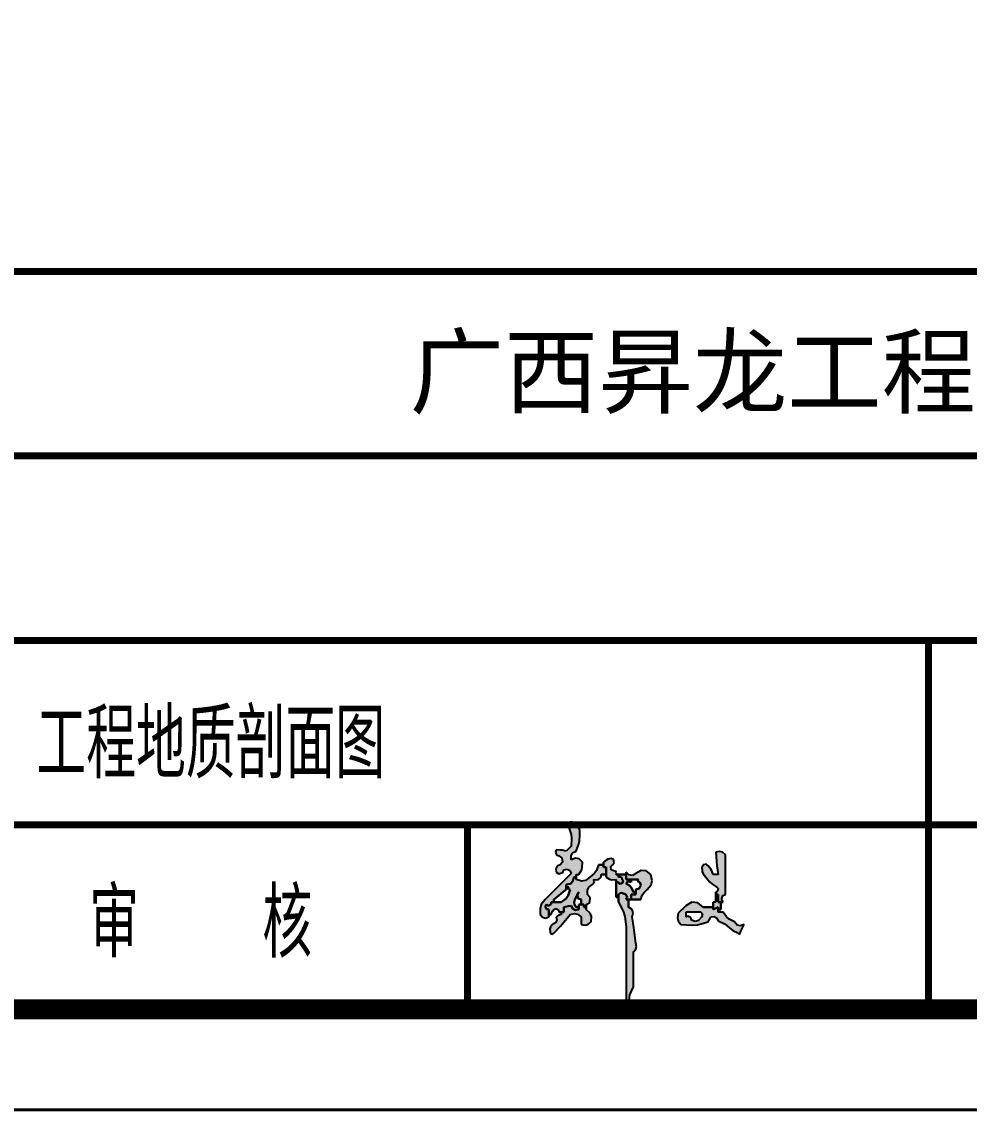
# Model space of a CAD drawing. Header units: millimetres. Extents: x 988 to 1408, y 353 to 650.
# Drawn here: x 1266 to 1313.2, y 353.3 to 407.6 of the extents above; entities that cross this region are included whole.
import ezdxf
from ezdxf.enums import TextEntityAlignment as Align

# ---------------------------------------------------------------- set-up
doc = ezdxf.new("R2010")
doc.units = ezdxf.units.MM
doc.layers.add('不打印', color=7, linetype='Continuous', plot=False)
doc.layers.add('地质-图框', color=7, linetype='Continuous')
doc.styles.add('LZ_PMT_LINE', font='', dxfattribs={"height": 2})
doc.styles.get("Standard").update_dxf_attribs({"font": 'txt', "bigfont": 'gbcbig.shx'})
doc.styles.get('LZ_PMT_LINE').set_extended_font_data('SimSun')

# ---------------------------------------------------------------- blocks, each defined once
blk = doc.blocks.new('zhengyi')
h = blk.add_hatch(color=256)
h.dxf.hatch_style = 1
h.paths.add_polyline_path([(256.6931, 181.627), (256.7081, 181.638), (256.7147, 181.6434), (256.7166, 181.6509), (256.7133, 181.6588), (256.7264, 181.6573), (256.735, 181.6602), (256.7446, 181.6692), (256.7446, 181.6734), (256.7446, 181.6755), (256.7446, 181.6797), (256.7654, 181.6797), (256.7654, 181.7109), (256.7613, 181.7109), (256.7592, 181.7109), (256.755, 181.7109), (256.755, 181.7213), (256.7342, 181.7213), (256.7253, 181.6975), (256.7171, 181.6857), (256.6977, 181.6692), (256.679, 181.6554), (256.6628, 181.6525), (256.6404, 181.6588), (256.6404, 181.6692), (256.63, 181.6692), (256.6264, 181.6519), (256.6161, 181.6415), (256.5987, 181.638), (256.5987, 181.6276), (256.6092, 181.6276), (256.6068, 181.6236), (256.6097, 181.6176), (256.6144, 181.6171), (256.6071, 181.5928), (256.5983, 181.5802), (256.5779, 181.5651), (256.5466, 181.5651), (256.5362, 181.5651), (256.5352, 181.5558), (256.5234, 181.5499), (256.5154, 181.5546), (256.5106, 181.5466), (256.5165, 181.5348), (256.5258, 181.5338), (256.5258, 181.513), (256.5362, 181.513), (256.5387, 181.5219), (256.5409, 181.5264), (256.5466, 181.5338), (256.5547, 181.5386), (256.5665, 181.5326), (256.5675, 181.5234), (256.5883, 181.5234), (256.5883, 181.5317), (256.5883, 181.5359), (256.5883, 181.5442), (256.6007, 181.5469), (256.607, 181.5479), (256.6196, 181.5494), (256.6259, 181.537), (256.6371, 181.5314), (256.6508, 181.5338), (256.6508, 181.5442), (256.6404, 181.5442), (256.633, 181.5545), (256.6316, 181.5633), (256.6352, 181.5755), (256.6414, 181.588), (256.6443, 181.5937), (256.6436, 181.5957), (256.6508, 181.6067), (256.6446, 181.5942), (256.6443, 181.5937), (256.6489, 181.58), (256.6612, 181.5755), (256.6612, 181.5546), (256.6717, 181.5546), (256.6717, 181.5505), (256.6717, 181.5484), (256.6717, 181.5442), (256.6821, 181.5442), (256.6821, 181.5546), (256.6966, 181.563), (256.6993, 181.5846), (256.6873, 181.5963), (256.6871, 181.6149)])
h.paths.add_polyline_path([(256.6664, 181.7317), (256.6531, 181.7455), (256.6375, 181.749), (256.6196, 181.7422), (256.6185, 181.7589), (256.6254, 181.7711), (256.6404, 181.7786), (256.6503, 181.8046), (256.6535, 181.8187), (256.656, 181.8463), (256.6549, 181.8678), (256.6476, 181.881), (256.63, 181.8932), (256.6219, 181.9001), (256.6087, 181.8975), (256.6039, 181.888), (256.6016, 181.884), (256.6045, 181.8781), (256.6092, 181.8776), (256.6189, 181.8476), (256.6211, 181.831), (256.6196, 181.7995), (256.6112, 181.7911), (256.6071, 181.787), (256.5987, 181.7786), (256.5822, 181.7817), (256.5738, 181.7827), (256.5571, 181.7838), (256.553, 181.7734), (256.5573, 181.7625), (256.5675, 181.7578), (256.5804, 181.7507), (256.5831, 181.7317), (256.5727, 181.7213), (256.5602, 181.715), (256.5547, 181.7038), (256.5571, 181.6901), (256.5681, 181.6829), (256.5838, 181.6881), (256.5883, 181.7005), (256.6021, 181.7029), (256.6132, 181.6973), (256.6196, 181.6849), (256.5758, 181.6411), (256.5539, 181.6192), (256.5102, 181.5755), (256.4943, 181.5544), (256.4893, 181.5393), (256.4893, 181.513), (256.4988, 181.5011), (256.5115, 181.4975), (256.5258, 181.5025), (256.5258, 181.5338), (256.5165, 181.5348), (256.5106, 181.5466), (256.5154, 181.5546), (256.5234, 181.5499), (256.5352, 181.5558), (256.5362, 181.5651), (256.5466, 181.5651), (256.5466, 181.5755), (256.5675, 181.5921), (256.5779, 181.6005), (256.5987, 181.6171), (256.5987, 181.6276), (256.5987, 181.638), (256.6161, 181.6415), (256.6264, 181.6519), (256.63, 181.6692), (256.6404, 181.6692), (256.6404, 181.6797), (256.6446, 181.6797), (256.6467, 181.6797), (256.6508, 181.6797), (256.6621, 181.6982), (256.6657, 181.71)])
h.paths.add_polyline_path([(256.6985, 181.5185), (256.6821, 181.5338), (256.6821, 181.5442), (256.6717, 181.5442), (256.6717, 181.5484), (256.6717, 181.5505), (256.6717, 181.5546), (256.6508, 181.5546), (256.6508, 181.5442), (256.6508, 181.5338), (256.6371, 181.5314), (256.6259, 181.537), (256.6196, 181.5494), (256.607, 181.5479), (256.6007, 181.5469), (256.5883, 181.5442), (256.5883, 181.5359), (256.5883, 181.5317), (256.5883, 181.5234), (256.5779, 181.5234), (256.5779, 181.513), (256.5689, 181.5105), (256.5644, 181.5083), (256.5571, 181.5025), (256.5595, 181.4888), (256.5539, 181.4776), (256.5414, 181.4713), (256.5323, 181.4618), (256.5294, 181.4531), (256.531, 181.44), (256.5326, 181.4336), (256.5415, 181.4307), (256.5466, 181.4348), (256.5751, 181.4648), (256.5887, 181.4805), (256.6144, 181.513), (256.6331, 181.5171), (256.646, 181.5142), (256.6612, 181.5025), (256.6612, 181.49), (256.6612, 181.4838), (256.6612, 181.4713), (256.6781, 181.468), (256.6896, 181.4709), (256.7029, 181.4817), (256.7042, 181.5041)])
h.paths.add_polyline_path([(256.8718, 181.6241), (256.8647, 181.6325), (256.8488, 181.6432), (256.8542, 181.6498), (256.8617, 181.6517), (256.8696, 181.6484), (256.8696, 181.6588), (256.8488, 181.6588), (256.8488, 181.6797), (256.8175, 181.6797), (256.8175, 181.6692), (256.8249, 181.6705), (256.8314, 181.6661), (256.8331, 181.6588), (256.8373, 181.6537), (256.8343, 181.6448), (256.8279, 181.6432), (256.8239, 181.6409), (256.8181, 181.6438), (256.8175, 181.6484), (256.8071, 181.6484), (256.8071, 181.5859), (256.8175, 181.5859), (256.8175, 181.5963), (256.8242, 181.6017), (256.8299, 181.6031), (256.8383, 181.6015), (256.8485, 181.5968), (256.8529, 181.5859), (256.8488, 181.5755), (256.8696, 181.5755), (256.8696, 181.5963), (256.8779, 181.5963), (256.8821, 181.5963), (256.8904, 181.5963), (256.8904, 181.6067), (256.88, 181.6067)])
h.paths.add_polyline_path([(256.8314, 181.6661), (256.8249, 181.6705), (256.8175, 181.6692), (256.8175, 181.6797), (256.8071, 181.6797), (256.8083, 181.6871), (256.804, 181.6936), (256.7967, 181.6953), (256.7872, 181.7), (256.7845, 181.7133), (256.7915, 181.7213), (256.7984, 181.7293), (256.7958, 181.7426), (256.7863, 181.7474), (256.7726, 181.7445), (256.7655, 181.7409), (256.755, 181.7317), (256.755, 181.7109), (256.7592, 181.7109), (256.7613, 181.7109), (256.7654, 181.7109), (256.7654, 181.6797), (256.7654, 181.6692), (256.78, 181.6601), (256.79, 181.6576), (256.8071, 181.6588), (256.8071, 181.6484), (256.8175, 181.6484), (256.8181, 181.6438), (256.8239, 181.6409), (256.8279, 181.6432), (256.8343, 181.6448), (256.8373, 181.6537), (256.8331, 181.6588)])
h.paths.add_polyline_path([(256.9529, 181.6797), (256.9333, 181.6953), (256.9124, 181.697), (256.8904, 181.6849), (256.8757, 181.6768), (256.8611, 181.6786), (256.8488, 181.6901), (256.8488, 181.6588), (256.9009, 181.6588), (256.8985, 181.6548), (256.9014, 181.6489), (256.9061, 181.6484), (256.9101, 181.635), (256.9036, 181.622), (256.8904, 181.6171), (256.8904, 181.6067), (256.8904, 181.5963), (256.8821, 181.5963), (256.8779, 181.5963), (256.8696, 181.5963), (256.8696, 181.5755), (256.9113, 181.5755), (256.9168, 181.5943), (256.9228, 181.6039), (256.9373, 181.6171), (256.9534, 181.6373), (256.9577, 181.6543)])
h.paths.add_polyline_path([(256.8792, 181.5198), (256.8738, 181.5341), (256.8592, 181.5442), (256.8592, 181.5755), (256.8488, 181.5755), (256.8529, 181.5859), (256.8485, 181.5968), (256.8383, 181.6015), (256.8299, 181.6031), (256.8242, 181.6017), (256.8175, 181.5963), (256.8175, 181.5859), (256.8175, 181.5651), (256.8372, 181.5262), (256.8438, 181.5041), (256.8488, 181.4609), (256.8488, 181.3234), (256.8488, 181.2546), (256.8488, 181.1171), (256.8571, 181.1171), (256.8613, 181.1171), (256.8696, 181.1171), (256.8621, 181.1541), (256.8646, 181.1764), (256.88, 181.2108), (256.88, 181.2692), (256.88, 181.2983), (256.88, 181.3567), (256.8899, 181.3682), (256.8928, 181.3782), (256.8904, 181.3932), (256.8842, 181.4369), (256.8811, 181.4588), (256.8748, 181.5025)])
h.paths.add_polyline_path([(257.2342, 181.5442), (257.2259, 181.54), (257.2217, 181.538), (257.2134, 181.5338), (257.2134, 181.5442), (257.1717, 181.5442), (257.1488, 181.5623), (257.1241, 181.5641), (257.0988, 181.5494), (257.0863, 181.5369), (257.08, 181.5307), (257.0675, 181.5182), (257.0634, 181.4994), (257.0663, 181.4865), (257.078, 181.4713), (257.1239, 181.4678), (257.1481, 181.47), (257.1926, 181.4817), (257.1967, 181.49), (257.1988, 181.4942), (257.203, 181.5025), (257.2168, 181.5049), (257.2279, 181.4994), (257.2342, 181.4869), (257.261, 181.4733), (257.2739, 181.4647), (257.2967, 181.4452), (257.3081, 181.4409), (257.3137, 181.4376), (257.3228, 181.4296), (257.3311, 181.4463), (257.3353, 181.4546), (257.3436, 181.4713), (257.3275, 181.4654), (257.3134, 181.4689), (257.302, 181.4817), (257.2796, 181.493), (257.269, 181.5025), (257.2551, 181.5234), (257.2467, 181.5234), (257.2426, 181.5234), (257.2342, 181.5234)])
h.paths.add_polyline_path([(257.1677, 181.5176), (257.1695, 181.5106), (257.1665, 181.5025), (257.1531, 181.4888), (257.1376, 181.4853), (257.1196, 181.4921), (257.1186, 181.5014), (257.1068, 181.5073), (257.0988, 181.5025), (257.0988, 181.5109), (257.0988, 181.515), (257.0988, 181.5234), (257.1238, 181.5234), (257.1363, 181.5234), (257.1613, 181.5234)], flags=16)
h.paths.add_polyline_path([(257.2655, 181.663), (257.2655, 181.6963), (257.2655, 181.763), (257.2522, 181.7738), (257.2407, 181.7767), (257.2238, 181.7734), (257.2268, 181.7358), (257.2289, 181.717), (257.2342, 181.6797), (257.2259, 181.6797), (257.2217, 181.6797), (257.2134, 181.6797), (257.2078, 181.6955), (257.2034, 181.7033), (257.1926, 181.7161), (257.1845, 181.7231), (257.1712, 181.7204), (257.1665, 181.7109), (257.1673, 181.6931), (257.171, 181.6831), (257.1821, 181.6692), (257.1979, 181.6497), (257.2078, 181.6409), (257.229, 181.6276), (257.2347, 181.6211), (257.2319, 181.6097), (257.2238, 181.6067), (257.2238, 181.5963), (257.2342, 181.5963), (257.2342, 181.5838), (257.2342, 181.5776), (257.2342, 181.5651), (257.2551, 181.5651), (257.2479, 181.5761), (257.2531, 181.5918), (257.2655, 181.5963)])
h.paths.add_polyline_path([(257.2447, 181.5651), (257.2342, 181.5651), (257.2342, 181.5776), (257.2342, 181.5838), (257.2342, 181.5963), (257.2238, 181.5963), (257.2238, 181.5651), (257.2197, 181.5651), (257.2176, 181.5651), (257.2134, 181.5651), (257.2134, 181.5338), (257.2217, 181.538), (257.2259, 181.54), (257.2342, 181.5442), (257.2342, 181.5338), (257.2447, 181.5338)])
for p, q in [((256.6039, 181.888), (256.6016, 181.884)), ((256.6016, 181.884), (256.6045, 181.8781)), ((256.6087, 181.8975), (256.6039, 181.888)), ((256.6219, 181.9001), (256.6087, 181.8975)), ((256.63, 181.8932), (256.6219, 181.9001)), ((256.6476, 181.881), (256.63, 181.8932)), ((256.6549, 181.8678), (256.6476, 181.881)), ((256.6045, 181.8781), (256.6092, 181.8776)), ((256.6092, 181.8776), (256.6189, 181.8476)), ((256.6189, 181.8476), (256.6211, 181.831)), ((256.6535, 181.8187), (256.656, 181.8463)), ((256.656, 181.8463), (256.6549, 181.8678)), ((256.6112, 181.7911), (256.6071, 181.787)), ((256.6196, 181.7995), (256.6112, 181.7911)), ((256.6211, 181.831), (256.6196, 181.7995)), ((256.6404, 181.7786), (256.6503, 181.8046)), ((256.6503, 181.8046), (256.6535, 181.8187)), ((256.5571, 181.7838), (256.553, 181.7734)), ((256.553, 181.7734), (256.5573, 181.7625)), ((256.5738, 181.7827), (256.5571, 181.7838)), ((256.5573, 181.7625), (256.5675, 181.7578)), ((256.5675, 181.7578), (256.5804, 181.7507)), ((256.5822, 181.7817), (256.5738, 181.7827)), ((256.5804, 181.7507), (256.5831, 181.7317)), ((256.5987, 181.7786), (256.5822, 181.7817)), ((256.6071, 181.787), (256.5987, 181.7786)), ((256.6185, 181.7589), (256.6254, 181.7711)), ((256.6196, 181.7422), (256.6185, 181.7589)), ((256.6375, 181.749), (256.6196, 181.7422)), ((256.6254, 181.7711), (256.6404, 181.7786)), ((256.6531, 181.7455), (256.6375, 181.749)), ((256.6664, 181.7317), (256.6531, 181.7455)), ((256.7726, 181.7445), (256.7655, 181.7409)), ((256.7863, 181.7474), (256.7726, 181.7445)), ((256.7958, 181.7426), (256.7863, 181.7474)), ((256.7984, 181.7293), (256.7958, 181.7426)), ((257.2407, 181.7767), (257.2238, 181.7734)), ((257.2238, 181.7734), (257.2268, 181.7358)), ((257.2522, 181.7738), (257.2407, 181.7767)), ((257.2655, 181.763), (257.2522, 181.7738)), ((257.2655, 181.6963), (257.2655, 181.763)), ((256.5602, 181.715), (256.5547, 181.7038)), ((256.5547, 181.7038), (256.5571, 181.6901)), ((256.5727, 181.7213), (256.5602, 181.715)), ((256.5831, 181.7317), (256.5727, 181.7213)), ((256.5838, 181.6881), (256.5883, 181.7005)), ((256.5883, 181.7005), (256.6021, 181.7029)), ((256.6021, 181.7029), (256.6132, 181.6973)), ((256.6132, 181.6973), (256.6196, 181.6849)), ((256.6508, 181.6797), (256.6621, 181.6982)), ((256.6621, 181.6982), (256.6657, 181.71)), ((256.6657, 181.71), (256.6664, 181.7317)), ((256.7253, 181.6975), (256.7171, 181.6857)), ((256.7342, 181.7213), (256.7253, 181.6975)), ((256.755, 181.7213), (256.7342, 181.7213)), ((256.7342, 181.7213), (256.755, 181.7213)), ((256.755, 181.7213), (256.7342, 181.7213)), ((256.7655, 181.7409), (256.755, 181.7317)), ((256.755, 181.7317), (256.755, 181.7109)), ((256.755, 181.7109), (256.755, 181.7317)), ((256.755, 181.7317), (256.755, 181.7109)), ((256.755, 181.7109), (256.755, 181.7213)), ((256.755, 181.7213), (256.755, 181.7109)), ((256.755, 181.7109), (256.755, 181.7213)), ((256.755, 181.7109), (256.7592, 181.7109)), ((256.7592, 181.7109), (256.755, 181.7109)), ((256.7592, 181.7109), (256.7613, 181.7109)), ((256.7613, 181.7109), (256.7592, 181.7109)), ((256.7613, 181.7109), (256.7654, 181.7109)), ((256.7654, 181.7109), (256.7613, 181.7109)), ((256.7654, 181.7109), (256.7654, 181.6692)), ((256.7654, 181.6692), (256.7654, 181.7109)), ((256.7654, 181.7109), (256.7654, 181.6692)), ((256.7654, 181.6797), (256.7654, 181.7109)), ((256.7654, 181.7109), (256.7654, 181.6797)), ((256.7654, 181.6797), (256.7654, 181.7109)), ((256.7845, 181.7133), (256.7915, 181.7213)), ((256.7872, 181.7), (256.7845, 181.7133)), ((256.7967, 181.6953), (256.7872, 181.7)), ((256.7915, 181.7213), (256.7984, 181.7293)), ((256.9124, 181.697), (256.8904, 181.6849)), ((256.9333, 181.6953), (256.9124, 181.697)), ((257.1712, 181.7204), (257.1665, 181.7109)), ((257.1665, 181.7109), (257.1673, 181.6931)), ((257.1845, 181.7231), (257.1712, 181.7204)), ((257.1926, 181.7161), (257.1845, 181.7231)), ((257.2034, 181.7033), (257.1926, 181.7161)), ((257.2078, 181.6955), (257.2034, 181.7033)), ((257.2268, 181.7358), (257.2289, 181.717)), ((257.2289, 181.717), (257.2342, 181.6797)), ((256.5571, 181.6901), (256.5681, 181.6829)), ((256.5681, 181.6829), (256.5838, 181.6881)), ((256.6196, 181.6849), (256.5758, 181.6411)), ((256.6264, 181.6519), (256.6161, 181.6415)), ((256.6161, 181.6415), (256.6264, 181.6519)), ((256.63, 181.6692), (256.6264, 181.6519)), ((256.6264, 181.6519), (256.63, 181.6692)), ((256.6404, 181.6692), (256.63, 181.6692)), ((256.63, 181.6692), (256.6404, 181.6692)), ((256.6404, 181.6692), (256.63, 181.6692)), ((256.63, 181.6692), (256.6404, 181.6692)), ((256.6404, 181.6692), (256.63, 181.6692)), ((256.63, 181.6692), (256.6404, 181.6692)), ((256.6404, 181.6692), (256.6404, 181.6797)), ((256.6404, 181.6797), (256.6404, 181.6692)), ((256.6404, 181.6692), (256.6404, 181.6797)), ((256.6404, 181.6797), (256.6446, 181.6797)), ((256.6404, 181.6588), (256.6404, 181.6692)), ((256.6404, 181.6692), (256.6404, 181.6588)), ((256.6404, 181.6588), (256.6404, 181.6692)), ((256.6628, 181.6525), (256.6404, 181.6588)), ((256.6446, 181.6797), (256.6467, 181.6797)), ((256.6467, 181.6797), (256.6508, 181.6797)), ((256.679, 181.6554), (256.6628, 181.6525)), ((256.6977, 181.6692), (256.679, 181.6554)), ((256.7171, 181.6857), (256.6977, 181.6692)), ((256.7166, 181.6509), (256.7133, 181.6588)), ((256.7133, 181.6588), (256.7264, 181.6573)), ((256.7264, 181.6573), (256.735, 181.6602)), ((256.735, 181.6602), (256.7446, 181.6692)), ((256.7446, 181.6755), (256.7446, 181.6797)), ((256.7446, 181.6797), (256.7654, 181.6797)), ((256.7654, 181.6797), (256.7446, 181.6797)), ((256.7446, 181.6797), (256.7654, 181.6797)), ((256.7446, 181.6734), (256.7446, 181.6755)), ((256.7446, 181.6692), (256.7446, 181.6734)), ((256.7654, 181.6692), (256.78, 181.6601)), ((256.78, 181.6601), (256.79, 181.6576)), ((256.79, 181.6576), (256.8071, 181.6588)), ((256.804, 181.6936), (256.7967, 181.6953)), ((256.8083, 181.6871), (256.804, 181.6936)), ((256.8071, 181.6797), (256.8083, 181.6871)), ((256.8175, 181.6797), (256.8071, 181.6797)), ((256.8071, 181.6797), (256.8175, 181.6797)), ((256.8175, 181.6797), (256.8071, 181.6797)), ((256.8071, 181.6588), (256.8071, 181.6484)), ((256.8071, 181.6484), (256.8071, 181.6588)), ((256.8071, 181.6588), (256.8071, 181.6484)), ((256.8488, 181.6797), (256.8175, 181.6797)), ((256.8175, 181.6797), (256.8488, 181.6797)), ((256.8488, 181.6797), (256.8175, 181.6797)), ((256.8175, 181.6797), (256.8175, 181.6692)), ((256.8175, 181.6692), (256.8175, 181.6797)), ((256.8175, 181.6797), (256.8175, 181.6692)), ((256.8175, 181.6692), (256.8175, 181.6797)), ((256.8175, 181.6797), (256.8175, 181.6692)), ((256.8175, 181.6692), (256.8175, 181.6797)), ((256.8175, 181.6692), (256.8249, 181.6705)), ((256.8249, 181.6705), (256.8175, 181.6692)), ((256.8249, 181.6705), (256.8314, 181.6661)), ((256.8314, 181.6661), (256.8249, 181.6705)), ((256.8314, 181.6661), (256.8331, 181.6588)), ((256.8331, 181.6588), (256.8314, 181.6661)), ((256.8331, 181.6588), (256.8373, 181.6537)), ((256.8373, 181.6537), (256.8331, 181.6588)), ((256.8373, 181.6537), (256.8343, 181.6448)), ((256.8343, 181.6448), (256.8373, 181.6537)), ((256.8611, 181.6786), (256.8488, 181.6901)), ((256.8488, 181.6901), (256.8488, 181.6588)), ((256.8488, 181.6588), (256.8488, 181.6901)), ((256.8488, 181.6901), (256.8488, 181.6588)), ((256.8488, 181.6588), (256.8488, 181.6797)), ((256.8488, 181.6797), (256.8488, 181.6588)), ((256.8488, 181.6588), (256.8488, 181.6797)), ((256.8696, 181.6588), (256.8488, 181.6588)), ((256.8488, 181.6588), (256.8696, 181.6588)), ((256.8696, 181.6588), (256.8488, 181.6588)), ((256.8488, 181.6588), (256.9009, 181.6588)), ((256.9009, 181.6588), (256.8488, 181.6588)), ((256.8488, 181.6588), (256.9009, 181.6588)), ((256.8542, 181.6498), (256.8617, 181.6517)), ((256.8617, 181.6517), (256.8542, 181.6498)), ((256.8757, 181.6768), (256.8611, 181.6786)), ((256.8617, 181.6517), (256.8696, 181.6484)), ((256.8696, 181.6484), (256.8617, 181.6517)), ((256.8696, 181.6484), (256.8696, 181.6588)), ((256.8696, 181.6588), (256.8696, 181.6484)), ((256.8696, 181.6484), (256.8696, 181.6588)), ((256.9009, 181.6588), (256.8696, 181.6588)), ((256.8696, 181.6588), (256.9009, 181.6588)), ((256.9009, 181.6588), (256.8696, 181.6588)), ((256.8696, 181.6588), (256.8696, 181.6484)), ((256.8696, 181.6484), (256.8696, 181.6588)), ((256.8696, 181.6588), (256.8696, 181.6484)), ((256.8904, 181.6849), (256.8757, 181.6768)), ((256.9009, 181.6588), (256.8985, 181.6548)), ((256.8985, 181.6548), (256.9009, 181.6588)), ((256.8985, 181.6548), (256.9014, 181.6489)), ((256.9014, 181.6489), (256.8985, 181.6548)), ((256.9529, 181.6797), (256.9333, 181.6953)), ((256.9577, 181.6543), (256.9529, 181.6797)), ((256.9534, 181.6373), (256.9577, 181.6543)), ((257.1673, 181.6931), (257.171, 181.6831)), ((257.171, 181.6831), (257.1821, 181.6692)), ((257.1821, 181.6692), (257.1979, 181.6497)), ((257.2134, 181.6797), (257.2078, 181.6955)), ((257.2217, 181.6797), (257.2134, 181.6797)), ((257.2259, 181.6797), (257.2217, 181.6797)), ((257.2342, 181.6797), (257.2259, 181.6797)), ((257.2655, 181.663), (257.2655, 181.6963)), ((257.2655, 181.5963), (257.2655, 181.663)), ((256.5539, 181.6192), (256.5102, 181.5755)), ((256.5758, 181.6411), (256.5539, 181.6192)), ((256.5779, 181.6005), (256.5987, 181.6171)), ((256.5987, 181.6171), (256.5779, 181.6005)), ((256.6161, 181.6415), (256.5987, 181.638)), ((256.5987, 181.638), (256.6161, 181.6415)), ((256.5987, 181.638), (256.5987, 181.6276)), ((256.5987, 181.6276), (256.5987, 181.638)), ((256.5987, 181.638), (256.5987, 181.6276)), ((256.5987, 181.6171), (256.5987, 181.638)), ((256.5987, 181.638), (256.5987, 181.6171)), ((256.5987, 181.6171), (256.5987, 181.638)), ((256.5987, 181.6276), (256.6092, 181.6276)), ((256.6092, 181.6276), (256.5987, 181.6276)), ((256.5987, 181.6276), (256.6092, 181.6276)), ((256.6092, 181.6276), (256.5987, 181.6276)), ((256.5987, 181.6276), (256.6092, 181.6276)), ((256.6092, 181.6276), (256.5987, 181.6276)), ((256.5987, 181.6276), (256.5987, 181.6171)), ((256.5987, 181.6171), (256.5987, 181.6276)), ((256.5987, 181.6276), (256.5987, 181.6171)), ((256.6092, 181.6276), (256.6068, 181.6236)), ((256.6068, 181.6236), (256.6092, 181.6276)), ((256.6068, 181.6236), (256.6097, 181.6176)), ((256.6097, 181.6176), (256.6068, 181.6236)), ((256.6144, 181.6171), (256.6071, 181.5928)), ((256.6071, 181.5928), (256.6144, 181.6171)), ((256.6097, 181.6176), (256.6144, 181.6171)), ((256.6144, 181.6171), (256.6097, 181.6176)), ((256.6508, 181.6067), (256.6436, 181.5957)), ((256.6436, 181.5957), (256.6508, 181.6067)), ((256.6446, 181.5942), (256.6508, 181.6067)), ((256.6508, 181.6067), (256.6446, 181.5942)), ((256.6871, 181.6149), (256.6931, 181.627)), ((256.6873, 181.5963), (256.6871, 181.6149)), ((256.6931, 181.627), (256.7081, 181.638)), ((256.7081, 181.638), (256.7147, 181.6434)), ((256.7147, 181.6434), (256.7166, 181.6509)), ((256.8175, 181.6484), (256.8071, 181.6484)), ((256.8071, 181.6484), (256.8175, 181.6484)), ((256.8175, 181.6484), (256.8071, 181.6484)), ((256.8071, 181.6484), (256.8071, 181.5859)), ((256.8071, 181.5859), (256.8071, 181.6484)), ((256.8071, 181.6484), (256.8071, 181.5859)), ((256.8071, 181.6484), (256.8175, 181.6484)), ((256.8175, 181.6484), (256.8071, 181.6484)), ((256.8071, 181.6484), (256.8175, 181.6484)), ((256.8181, 181.6438), (256.8175, 181.6484)), ((256.8175, 181.6484), (256.8181, 181.6438)), ((256.8239, 181.6409), (256.8181, 181.6438)), ((256.8181, 181.6438), (256.8239, 181.6409)), ((256.8279, 181.6432), (256.8239, 181.6409)), ((256.8239, 181.6409), (256.8279, 181.6432)), ((256.8343, 181.6448), (256.8279, 181.6432)), ((256.8279, 181.6432), (256.8343, 181.6448)), ((256.8488, 181.6432), (256.8542, 181.6498)), ((256.8542, 181.6498), (256.8488, 181.6432)), ((256.8647, 181.6325), (256.8488, 181.6432)), ((256.8488, 181.6432), (256.8647, 181.6325)), ((256.8718, 181.6241), (256.8647, 181.6325)), ((256.8647, 181.6325), (256.8718, 181.6241)), ((256.88, 181.6067), (256.8718, 181.6241)), ((256.8718, 181.6241), (256.88, 181.6067)), ((256.8904, 181.6067), (256.88, 181.6067)), ((256.88, 181.6067), (256.8904, 181.6067)), ((256.8904, 181.6067), (256.88, 181.6067)), ((256.88, 181.6067), (256.8904, 181.6067)), ((256.8904, 181.6067), (256.88, 181.6067)), ((256.88, 181.6067), (256.8904, 181.6067)), ((256.9036, 181.622), (256.8904, 181.6171)), ((256.8904, 181.6171), (256.9036, 181.622)), ((256.8904, 181.6171), (256.8904, 181.5963)), ((256.8904, 181.5963), (256.8904, 181.6171)), ((256.8904, 181.6171), (256.8904, 181.5963)), ((256.8904, 181.6067), (256.8904, 181.6171)), ((256.8904, 181.6171), (256.8904, 181.6067)), ((256.8904, 181.6067), (256.8904, 181.6171)), ((256.8904, 181.5963), (256.8904, 181.6067)), ((256.8904, 181.6067), (256.8904, 181.5963)), ((256.8904, 181.5963), (256.8904, 181.6067)), ((256.9014, 181.6489), (256.9061, 181.6484)), ((256.9061, 181.6484), (256.9014, 181.6489)), ((256.9101, 181.635), (256.9036, 181.622)), ((256.9036, 181.622), (256.9101, 181.635)), ((256.9061, 181.6484), (256.9101, 181.635)), ((256.9101, 181.635), (256.9061, 181.6484)), ((256.9228, 181.6039), (256.9373, 181.6171)), ((256.9373, 181.6171), (256.9534, 181.6373)), ((257.1979, 181.6497), (257.2078, 181.6409)), ((257.2078, 181.6409), (257.229, 181.6276)), ((257.2319, 181.6097), (257.2238, 181.6067)), ((257.2238, 181.6067), (257.2238, 181.5963)), ((257.2238, 181.5963), (257.2238, 181.6067)), ((257.2238, 181.6067), (257.2238, 181.5963)), ((257.229, 181.6276), (257.2347, 181.6211)), ((257.2347, 181.6211), (257.2319, 181.6097)), ((256.5102, 181.5755), (256.4943, 181.5544)), ((256.5362, 181.5651), (256.5352, 181.5558)), ((256.5352, 181.5558), (256.5362, 181.5651)), ((256.5779, 181.5651), (256.5362, 181.5651)), ((256.5362, 181.5651), (256.5779, 181.5651)), ((256.5779, 181.5651), (256.5362, 181.5651)), ((256.5362, 181.5651), (256.5466, 181.5651)), ((256.5466, 181.5651), (256.5362, 181.5651)), ((256.5362, 181.5651), (256.5466, 181.5651)), ((256.5466, 181.5755), (256.5675, 181.5921)), ((256.5675, 181.5921), (256.5466, 181.5755)), ((256.5466, 181.5651), (256.5466, 181.5755)), ((256.5466, 181.5755), (256.5466, 181.5651)), ((256.5466, 181.5651), (256.5466, 181.5755)), ((256.5466, 181.5755), (256.5466, 181.5651)), ((256.5466, 181.5651), (256.5466, 181.5755)), ((256.5466, 181.5755), (256.5466, 181.5651)), ((256.5466, 181.5651), (256.5779, 181.5651)), ((256.5779, 181.5651), (256.5466, 181.5651)), ((256.5466, 181.5651), (256.5779, 181.5651)), ((256.5675, 181.5921), (256.5779, 181.6005)), ((256.5779, 181.6005), (256.5675, 181.5921)), ((256.5983, 181.5802), (256.5779, 181.5651)), ((256.5779, 181.5651), (256.5983, 181.5802)), ((256.6071, 181.5928), (256.5983, 181.5802)), ((256.5983, 181.5802), (256.6071, 181.5928)), ((256.6316, 181.5633), (256.6352, 181.5755)), ((256.6352, 181.5755), (256.6316, 181.5633)), ((256.633, 181.5545), (256.6316, 181.5633)), ((256.6316, 181.5633), (256.633, 181.5545)), ((256.6352, 181.5755), (256.6414, 181.588)), ((256.6414, 181.588), (256.6352, 181.5755)), ((256.6414, 181.588), (256.6446, 181.5942)), ((256.6446, 181.5942), (256.6414, 181.588)), ((256.6436, 181.5957), (256.6489, 181.58)), ((256.6489, 181.58), (256.6436, 181.5957)), ((256.6489, 181.58), (256.6612, 181.5755)), ((256.6612, 181.5755), (256.6489, 181.58)), ((256.6612, 181.5755), (256.6612, 181.5546)), ((256.6612, 181.5546), (256.6612, 181.5755)), ((256.6612, 181.5755), (256.6612, 181.5546)), ((256.6612, 181.5546), (256.6612, 181.5755)), ((256.6612, 181.5755), (256.6612, 181.5546)), ((256.6612, 181.5546), (256.6612, 181.5755)), ((256.6821, 181.5546), (256.6966, 181.563)), ((256.6993, 181.5846), (256.6873, 181.5963)), ((256.6966, 181.563), (256.6993, 181.5846)), ((256.8071, 181.5859), (256.8175, 181.5859)), ((256.8175, 181.5859), (256.8071, 181.5859)), ((256.8071, 181.5859), (256.8175, 181.5859)), ((256.8242, 181.6017), (256.8175, 181.5963)), ((256.8175, 181.5963), (256.8242, 181.6017)), ((256.8175, 181.5963), (256.8175, 181.5651)), ((256.8175, 181.5651), (256.8175, 181.5963)), ((256.8175, 181.5963), (256.8175, 181.5651)), ((256.8175, 181.5859), (256.8175, 181.5963)), ((256.8175, 181.5963), (256.8175, 181.5859)), ((256.8175, 181.5859), (256.8175, 181.5963)), ((256.8175, 181.5651), (256.8372, 181.5262)), ((256.8299, 181.6031), (256.8242, 181.6017)), ((256.8242, 181.6017), (256.8299, 181.6031)), ((256.8383, 181.6015), (256.8299, 181.6031)), ((256.8299, 181.6031), (256.8383, 181.6015)), ((256.8485, 181.5968), (256.8383, 181.6015)), ((256.8383, 181.6015), (256.8485, 181.5968)), ((256.8529, 181.5859), (256.8485, 181.5968)), ((256.8485, 181.5968), (256.8529, 181.5859)), ((256.8488, 181.5755), (256.8529, 181.5859)), ((256.8529, 181.5859), (256.8488, 181.5755)), ((256.8592, 181.5755), (256.8488, 181.5755)), ((256.8488, 181.5755), (256.8592, 181.5755)), ((256.8592, 181.5755), (256.8488, 181.5755)), ((256.8488, 181.5755), (256.8696, 181.5755)), ((256.8696, 181.5755), (256.8488, 181.5755)), ((256.8488, 181.5755), (256.8696, 181.5755)), ((256.8592, 181.5442), (256.8592, 181.5755)), ((256.8592, 181.5755), (256.8592, 181.5442)), ((256.8592, 181.5442), (256.8592, 181.5755)), ((256.8696, 181.5755), (256.8696, 181.5963)), ((256.8696, 181.5963), (256.8696, 181.5755)), ((256.8696, 181.5755), (256.8696, 181.5963)), ((256.8696, 181.5963), (256.8779, 181.5963)), ((256.8779, 181.5963), (256.8696, 181.5963)), ((256.8696, 181.5963), (256.8696, 181.5755)), ((256.8696, 181.5755), (256.8696, 181.5963)), ((256.8696, 181.5963), (256.8696, 181.5755)), ((256.8696, 181.5755), (256.9113, 181.5755)), ((256.9113, 181.5755), (256.8696, 181.5755)), ((256.8696, 181.5755), (256.9113, 181.5755)), ((256.8779, 181.5963), (256.8821, 181.5963)), ((256.8821, 181.5963), (256.8779, 181.5963)), ((256.8821, 181.5963), (256.8904, 181.5963)), ((256.8904, 181.5963), (256.8821, 181.5963)), ((256.9113, 181.5755), (256.9168, 181.5943)), ((256.9168, 181.5943), (256.9228, 181.6039)), ((257.1241, 181.5641), (257.0988, 181.5494)), ((257.1488, 181.5623), (257.1241, 181.5641)), ((257.1717, 181.5442), (257.1488, 181.5623)), ((257.2176, 181.5651), (257.2134, 181.5651)), ((257.2134, 181.5651), (257.2134, 181.5338)), ((257.2134, 181.5338), (257.2134, 181.5651)), ((257.2134, 181.5651), (257.2134, 181.5338)), ((257.2197, 181.5651), (257.2176, 181.5651)), ((257.2238, 181.5651), (257.2197, 181.5651)), ((257.2342, 181.5963), (257.2238, 181.5963)), ((257.2238, 181.5963), (257.2342, 181.5963)), ((257.2342, 181.5963), (257.2238, 181.5963)), ((257.2238, 181.5963), (257.2238, 181.5651)), ((257.2238, 181.5651), (257.2238, 181.5963)), ((257.2238, 181.5963), (257.2238, 181.5651)), ((257.2238, 181.5963), (257.2342, 181.5963)), ((257.2342, 181.5963), (257.2238, 181.5963)), ((257.2238, 181.5963), (257.2342, 181.5963)), ((257.2342, 181.5838), (257.2342, 181.5963)), ((257.2342, 181.5963), (257.2342, 181.5838)), ((257.2342, 181.5776), (257.2342, 181.5838)), ((257.2342, 181.5838), (257.2342, 181.5776)), ((257.2342, 181.5651), (257.2342, 181.5776)), ((257.2342, 181.5776), (257.2342, 181.5651)), ((257.2447, 181.5651), (257.2342, 181.5651)), ((257.2342, 181.5651), (257.2447, 181.5651)), ((257.2447, 181.5651), (257.2342, 181.5651)), ((257.2342, 181.5651), (257.2551, 181.5651)), ((257.2551, 181.5651), (257.2342, 181.5651)), ((257.2342, 181.5651), (257.2551, 181.5651)), ((257.2447, 181.5338), (257.2447, 181.5651)), ((257.2447, 181.5651), (257.2447, 181.5338)), ((257.2447, 181.5338), (257.2447, 181.5651)), ((257.2479, 181.5761), (257.2531, 181.5918)), ((257.2551, 181.5651), (257.2479, 181.5761)), ((257.2531, 181.5918), (257.2655, 181.5963)), ((256.4943, 181.5544), (256.4893, 181.5393)), ((256.4893, 181.5393), (256.4893, 181.513)), ((256.5154, 181.5546), (256.5106, 181.5466)), ((256.5106, 181.5466), (256.5154, 181.5546)), ((256.5106, 181.5466), (256.5165, 181.5348)), ((256.5165, 181.5348), (256.5106, 181.5466)), ((256.5234, 181.5499), (256.5154, 181.5546)), ((256.5154, 181.5546), (256.5234, 181.5499)), ((256.5165, 181.5348), (256.5258, 181.5338)), ((256.5258, 181.5338), (256.5165, 181.5348)), ((256.5352, 181.5558), (256.5234, 181.5499)), ((256.5234, 181.5499), (256.5352, 181.5558)), ((256.5258, 181.5338), (256.5258, 181.513)), ((256.5258, 181.513), (256.5258, 181.5338)), ((256.5258, 181.5338), (256.5258, 181.513)), ((256.5258, 181.5025), (256.5258, 181.5338)), ((256.5258, 181.5338), (256.5258, 181.5025)), ((256.5258, 181.5025), (256.5258, 181.5338)), ((256.5362, 181.513), (256.5387, 181.5219)), ((256.5387, 181.5219), (256.5409, 181.5264)), ((256.5409, 181.5264), (256.5466, 181.5338)), ((256.5466, 181.5338), (256.5547, 181.5386)), ((256.5547, 181.5386), (256.5665, 181.5326)), ((256.5665, 181.5326), (256.5675, 181.5234)), ((256.5675, 181.5234), (256.5883, 181.5234)), ((256.5883, 181.5234), (256.5675, 181.5234)), ((256.5675, 181.5234), (256.5883, 181.5234)), ((256.5883, 181.5234), (256.5779, 181.5234)), ((256.5779, 181.5234), (256.5883, 181.5234)), ((256.5883, 181.5234), (256.5779, 181.5234)), ((256.5779, 181.5234), (256.5779, 181.513)), ((256.5779, 181.513), (256.5779, 181.5234)), ((256.5779, 181.5234), (256.5779, 181.513)), ((256.5883, 181.5442), (256.6007, 181.5469)), ((256.6007, 181.5469), (256.5883, 181.5442)), ((256.5883, 181.5359), (256.5883, 181.5442)), ((256.5883, 181.5442), (256.5883, 181.5359)), ((256.5883, 181.5317), (256.5883, 181.5359)), ((256.5883, 181.5359), (256.5883, 181.5317)), ((256.5883, 181.5234), (256.5883, 181.5317)), ((256.5883, 181.5317), (256.5883, 181.5234)), ((256.6007, 181.5469), (256.607, 181.5479)), ((256.607, 181.5479), (256.6007, 181.5469)), ((256.607, 181.5479), (256.6196, 181.5494)), ((256.6196, 181.5494), (256.607, 181.5479)), ((256.6144, 181.513), (256.6331, 181.5171)), ((256.6196, 181.5494), (256.6259, 181.537)), ((256.6259, 181.537), (256.6196, 181.5494)), ((256.6259, 181.537), (256.6371, 181.5314)), ((256.6371, 181.5314), (256.6259, 181.537)), ((256.6404, 181.5442), (256.633, 181.5545)), ((256.633, 181.5545), (256.6404, 181.5442)), ((256.6331, 181.5171), (256.646, 181.5142)), ((256.6371, 181.5314), (256.6508, 181.5338)), ((256.6508, 181.5338), (256.6371, 181.5314)), ((256.6508, 181.5442), (256.6404, 181.5442)), ((256.6404, 181.5442), (256.6508, 181.5442)), ((256.6508, 181.5442), (256.6404, 181.5442)), ((256.6404, 181.5442), (256.6508, 181.5442)), ((256.6508, 181.5442), (256.6404, 181.5442)), ((256.6404, 181.5442), (256.6508, 181.5442)), ((256.6717, 181.5546), (256.6508, 181.5546)), ((256.6508, 181.5546), (256.6717, 181.5546)), ((256.6717, 181.5546), (256.6508, 181.5546)), ((256.6508, 181.5546), (256.6508, 181.5338)), ((256.6508, 181.5338), (256.6508, 181.5546)), ((256.6508, 181.5546), (256.6508, 181.5338)), ((256.6508, 181.5442), (256.6508, 181.5546)), ((256.6508, 181.5546), (256.6508, 181.5442)), ((256.6508, 181.5442), (256.6508, 181.5546)), ((256.6508, 181.5546), (256.6612, 181.5546)), ((256.6612, 181.5546), (256.6508, 181.5546)), ((256.6508, 181.5546), (256.6612, 181.5546)), ((256.6508, 181.5338), (256.6508, 181.5442)), ((256.6508, 181.5442), (256.6508, 181.5338)), ((256.6508, 181.5338), (256.6508, 181.5442)), ((256.6612, 181.5546), (256.6717, 181.5546)), ((256.6717, 181.5546), (256.6612, 181.5546)), ((256.6612, 181.5546), (256.6717, 181.5546)), ((256.6717, 181.5546), (256.6717, 181.5505)), ((256.6717, 181.5505), (256.6717, 181.5546)), ((256.6717, 181.5505), (256.6717, 181.5484)), ((256.6717, 181.5484), (256.6717, 181.5505)), ((256.6717, 181.5484), (256.6717, 181.5442)), ((256.6717, 181.5442), (256.6717, 181.5484)), ((256.6717, 181.5442), (256.6821, 181.5442)), ((256.6821, 181.5442), (256.6717, 181.5442)), ((256.6717, 181.5442), (256.6821, 181.5442)), ((256.6821, 181.5442), (256.6717, 181.5442)), ((256.6717, 181.5442), (256.6821, 181.5442)), ((256.6821, 181.5442), (256.6717, 181.5442)), ((256.6821, 181.5442), (256.6821, 181.5546)), ((256.6821, 181.5546), (256.6821, 181.5442)), ((256.6821, 181.5442), (256.6821, 181.5546)), ((256.6821, 181.5338), (256.6821, 181.5442)), ((256.6821, 181.5442), (256.6821, 181.5338)), ((256.6821, 181.5338), (256.6821, 181.5442)), ((256.6985, 181.5185), (256.6821, 181.5338)), ((256.7042, 181.5041), (256.6985, 181.5185)), ((256.8372, 181.5262), (256.8438, 181.5041)), ((256.8738, 181.5341), (256.8592, 181.5442)), ((256.8792, 181.5198), (256.8738, 181.5341)), ((256.8748, 181.5025), (256.8792, 181.5198)), ((257.0675, 181.5182), (257.0634, 181.4994)), ((257.08, 181.5307), (257.0675, 181.5182)), ((257.0863, 181.5369), (257.08, 181.5307)), ((257.0988, 181.5494), (257.0863, 181.5369)), ((257.1238, 181.5234), (257.0988, 181.5234)), ((257.0988, 181.5234), (257.0988, 181.515)), ((257.0988, 181.515), (257.0988, 181.5109)), ((257.1363, 181.5234), (257.1238, 181.5234)), ((257.1613, 181.5234), (257.1363, 181.5234)), ((257.1677, 181.5176), (257.1613, 181.5234)), ((257.1695, 181.5106), (257.1677, 181.5176)), ((257.2134, 181.5442), (257.1717, 181.5442)), ((257.1717, 181.5442), (257.2134, 181.5442)), ((257.2134, 181.5442), (257.1717, 181.5442)), ((257.2134, 181.5338), (257.2134, 181.5442)), ((257.2134, 181.5442), (257.2134, 181.5338)), ((257.2134, 181.5338), (257.2134, 181.5442)), ((257.2217, 181.538), (257.2134, 181.5338)), ((257.2134, 181.5338), (257.2217, 181.538)), ((257.2259, 181.54), (257.2217, 181.538)), ((257.2217, 181.538), (257.2259, 181.54)), ((257.2342, 181.5442), (257.2259, 181.54)), ((257.2259, 181.54), (257.2342, 181.5442)), ((257.2342, 181.5234), (257.2342, 181.5442)), ((257.2342, 181.5442), (257.2342, 181.5234)), ((257.2342, 181.5234), (257.2342, 181.5442)), ((257.2342, 181.5442), (257.2342, 181.5338)), ((257.2342, 181.5338), (257.2342, 181.5442)), ((257.2342, 181.5442), (257.2342, 181.5338)), ((257.2342, 181.5338), (257.2447, 181.5338)), ((257.2447, 181.5338), (257.2342, 181.5338)), ((257.2342, 181.5338), (257.2447, 181.5338)), ((257.2426, 181.5234), (257.2342, 181.5234)), ((257.2467, 181.5234), (257.2426, 181.5234)), ((257.2551, 181.5234), (257.2467, 181.5234)), ((257.269, 181.5025), (257.2551, 181.5234)), ((256.4893, 181.513), (256.4988, 181.5011)), ((256.4988, 181.5011), (256.5115, 181.4975)), ((256.5115, 181.4975), (256.5258, 181.5025)), ((256.5258, 181.513), (256.5362, 181.513)), ((256.5362, 181.513), (256.5258, 181.513)), ((256.5258, 181.513), (256.5362, 181.513)), ((256.5414, 181.4713), (256.5323, 181.4618)), ((256.5539, 181.4776), (256.5414, 181.4713)), ((256.5595, 181.4888), (256.5539, 181.4776)), ((256.5644, 181.5083), (256.5571, 181.5025)), ((256.5571, 181.5025), (256.5595, 181.4888)), ((256.5689, 181.5105), (256.5644, 181.5083)), ((256.5779, 181.513), (256.5689, 181.5105)), ((256.5751, 181.4648), (256.5887, 181.4805)), ((256.5887, 181.4805), (256.6144, 181.513)), ((256.646, 181.5142), (256.6612, 181.5025)), ((256.6612, 181.5025), (256.6612, 181.49)), ((256.6612, 181.49), (256.6612, 181.4838)), ((256.6612, 181.4838), (256.6612, 181.4713)), ((256.6612, 181.4713), (256.6781, 181.468)), ((256.6781, 181.468), (256.6896, 181.4709)), ((256.6896, 181.4709), (256.7029, 181.4817)), ((256.7029, 181.4817), (256.7042, 181.5041)), ((256.8438, 181.5041), (256.8488, 181.4609)), ((256.8811, 181.4588), (256.8748, 181.5025)), ((257.0634, 181.4994), (257.0663, 181.4865)), ((257.0663, 181.4865), (257.078, 181.4713)), ((257.078, 181.4713), (257.1239, 181.4678)), ((257.0988, 181.5109), (257.0988, 181.5025)), ((257.0988, 181.5025), (257.1068, 181.5073)), ((257.1068, 181.5073), (257.1186, 181.5014)), ((257.1186, 181.5014), (257.1196, 181.4921)), ((257.1196, 181.4921), (257.1376, 181.4853)), ((257.1239, 181.4678), (257.1481, 181.47)), ((257.1376, 181.4853), (257.1531, 181.4888)), ((257.1481, 181.47), (257.1926, 181.4817)), ((257.1531, 181.4888), (257.1665, 181.5025)), ((257.1665, 181.5025), (257.1695, 181.5106)), ((257.1926, 181.4817), (257.1967, 181.49)), ((257.1967, 181.49), (257.1988, 181.4942)), ((257.1988, 181.4942), (257.203, 181.5025)), ((257.203, 181.5025), (257.2168, 181.5049)), ((257.2168, 181.5049), (257.2279, 181.4994)), ((257.2279, 181.4994), (257.2342, 181.4869)), ((257.2342, 181.4869), (257.261, 181.4733)), ((257.261, 181.4733), (257.2739, 181.4647)), ((257.2796, 181.493), (257.269, 181.5025)), ((257.302, 181.4817), (257.2796, 181.493)), ((257.3134, 181.4689), (257.302, 181.4817)), ((257.3275, 181.4654), (257.3134, 181.4689)), ((257.3436, 181.4713), (257.3275, 181.4654)), ((257.3353, 181.4546), (257.3436, 181.4713)), ((256.5323, 181.4618), (256.5294, 181.4531)), ((256.5294, 181.4531), (256.531, 181.44)), ((256.531, 181.44), (256.5326, 181.4336)), ((256.5326, 181.4336), (256.5415, 181.4307)), ((256.5415, 181.4307), (256.5466, 181.4348)), ((256.5466, 181.4348), (256.5751, 181.4648)), ((256.8488, 181.4609), (256.8488, 181.3234)), ((256.8842, 181.4369), (256.8811, 181.4588)), ((256.8904, 181.3932), (256.8842, 181.4369)), ((257.2739, 181.4647), (257.2967, 181.4452)), ((257.2967, 181.4452), (257.3081, 181.4409)), ((257.3081, 181.4409), (257.3137, 181.4376)), ((257.3137, 181.4376), (257.3228, 181.4296)), ((257.3228, 181.4296), (257.3311, 181.4463)), ((257.3311, 181.4463), (257.3353, 181.4546)), ((256.8899, 181.3682), (256.8928, 181.3782)), ((256.8928, 181.3782), (256.8904, 181.3932)), ((256.88, 181.3567), (256.8899, 181.3682)), ((256.88, 181.2983), (256.88, 181.3567)), ((256.8488, 181.3234), (256.8488, 181.2546)), ((256.88, 181.2692), (256.88, 181.2983)), ((256.8488, 181.2546), (256.8488, 181.1171)), ((256.88, 181.2108), (256.88, 181.2692)), ((256.8646, 181.1764), (256.88, 181.2108)), ((256.8621, 181.1541), (256.8646, 181.1764)), ((256.8696, 181.1171), (256.8621, 181.1541)), ((256.8488, 181.1171), (256.8571, 181.1171)), ((256.8571, 181.1171), (256.8613, 181.1171)), ((256.8613, 181.1171), (256.8696, 181.1171))]:
    blk.add_line(p, q)

msp = doc.modelspace()

# ---------------------------------------------------------------- linework, layer by layer
at = {"const_width": 0.345}
for points in [[(1219.24, 395.163), (1403.099, 395.163), (1403.099, 358.392), (1219.24, 358.392), (1219.24, 395.163)], [(1219.24, 395.163), (1403.099, 395.163), (1403.099, 358.392), (1219.24, 358.392), (1219.24, 395.163)], [(1219.24, 385.97), (1403.099, 385.97)], [(1219.24, 376.777), (1403.099, 376.777)], [(1311.17, 376.777), (1311.17, 358.392)], [(1219.24, 367.585), (1403.099, 367.585)], [(1242.223, 367.585), (1403.099, 367.585)], [(1288.193, 367.585), (1288.193, 358.392)]]:
    msp.add_lwpolyline(points, dxfattribs=at)
at = {"layer": '不打印', "linetype": 'Continuous', "const_width": 0.15}
msp.add_lwpolyline([(988.099, 353.392), (1408.099, 353.392), (1408.099, 650.392), (988.099, 650.392), (988.099, 353.392)], dxfattribs=at)
at = {"layer": '地质-图框', "linetype": 'Continuous', "const_width": 1}
msp.add_lwpolyline([(993.099, 358.392), (1403.099, 358.392), (1403.099, 645.392), (993.099, 645.392), (993.099, 358.392), (1403.099, 358.392)], dxfattribs=at)

# ---------------------------------------------------------------- block references
at = {"linetype": 'Continuous', "xscale": 11.90925452421709, "yscale": 11.90925452421709, "zscale": 11.90925452421711}
msp.add_blockref('zhengyi', (-1762.781, -1798.565), dxfattribs=at)

# ---------------------------------------------------------------- texts
at = {"style": 'LZ_PMT_LINE'}
msp.add_text('广西昇龙工程勘察设计检测有限公司', height=3.44736, dxfattribs=at).set_placement((1322.937, 388.444), align=Align.CENTER)
msp.add_text('工程地质剖面图', height=3.4474).set_placement((1275.404, 369.896), align=Align.CENTER)
msp.add_text('审  核', height=3.4474).set_placement((1269.347, 360.971))

doc.saveas('drawing.dxf')
